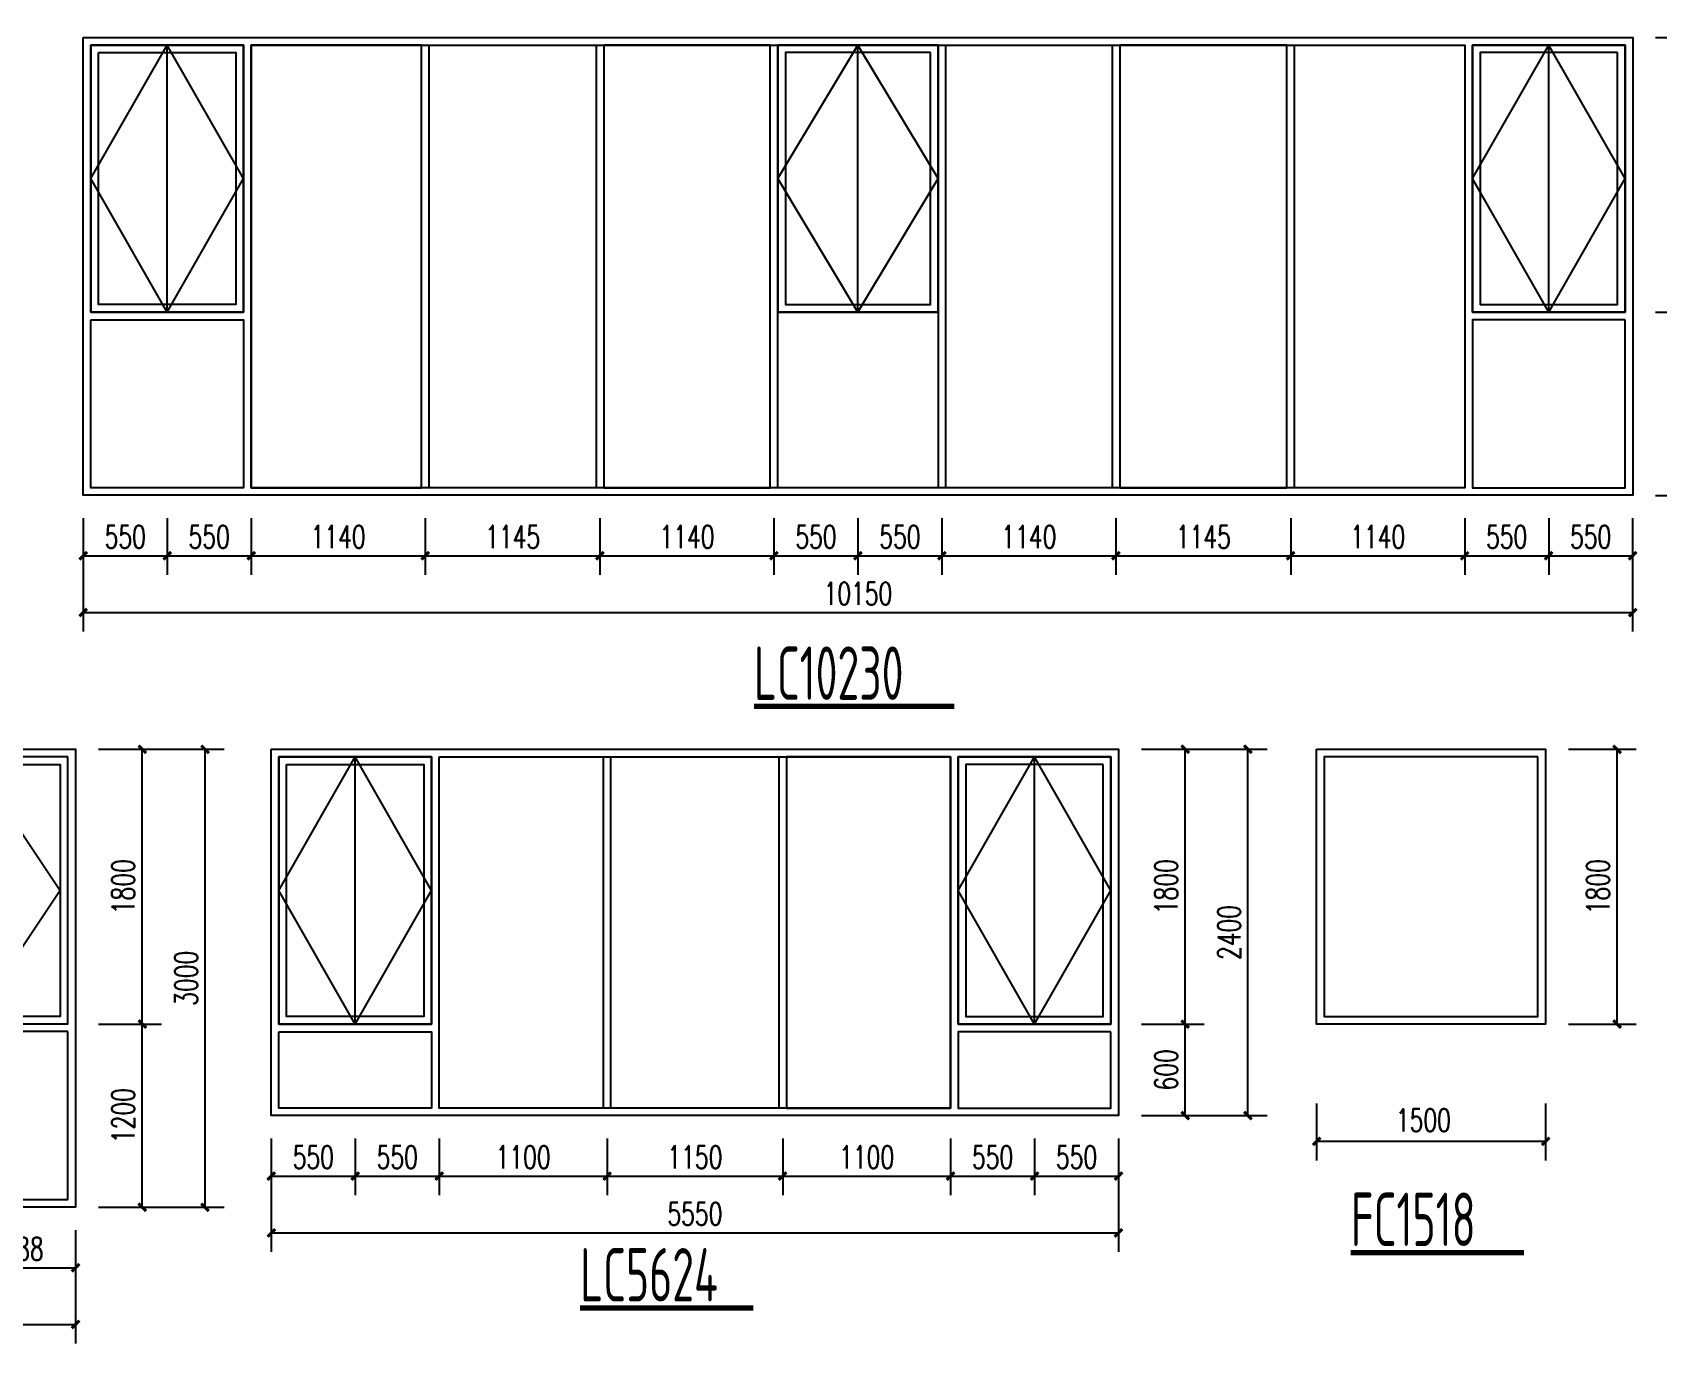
# Model space of a CAD drawing. Header units: millimetres. Extents: x -1048436 to -185795, y -983427 to 400387.
# Drawn here: x -619277 to -608632, y 353274 to 361863 of the extents above; entities that cross this region are included whole.
import ezdxf

# ---------------------------------------------------------------- set-up
doc = ezdxf.new("R2010")
doc.units = ezdxf.units.MM
doc.header["$LTSCALE"] = 500
doc.linetypes.add('DASH', pattern=[0.35, 0.25, -0.1])
for name, color, linetype in [('DIM_SYMB', 3, 'Continuous'), ('PUB_DIM', 3, 'Continuous'), ('PUB_TEXT', 7, 'Continuous'), ('建-窗', 135, 'Continuous')]:
    doc.layers.add(name, color=color, linetype=linetype)
doc.styles.add('_TCH_DIM_T3', font='SIMPLEX', dxfattribs={"width": 0.705882, "bigfont": 'GBCBIG'})
doc.styles.add('XD2008', font='xd-hzs.shx', dxfattribs={"width": 0.7, "bigfont": 'xd-hztxt.shx'})
doc.dimstyles.new('_TCH_ARCH&&50', dxfattribs={"dimtxt": 148.75, "dimasz": 50, "dimexe": 125, "dimexo": 150, "dimgap": 50, "dimtad": 1, "dimdec": 0, "dimzin": 0, "dimdsep": 46, "dimtxsty": '_TCH_DIM_T3', "dimblk": 'ARCHTICK', "dimcen": 0.09, "dimclrt": 7, "dimazin": 2, "dimtfac": 1, "dimtdec": 0, "dimtix": 1, "dimtmove": 2, "dimatfit": 3, "dimldrblk": 'ARCHTICK', "dimfxl": 1, "dimtolj": 1, "dimtzin": 0, "dimarcsym": 0})

# ---------------------------------------------------------------- blocks, each defined once
blk = doc.blocks.new('fdhgfhgf')
at = {"layer": '建-窗', "linetype": 'DASH'}
for p, q in [((-745588, -569327), (-745588, -566427)), ((-744388, -566427), (-744388, -569327)), ((-744338, -566427), (-744338, -569327)), ((-743138, -569327), (-743138, -566427))]:
    blk.add_line(p, q, dxfattribs=at)
at = {"layer": '建-窗', "linetype": 'Continuous'}
for points in [[(-746963, -566377), (-741763, -566377), (-741763, -569377), (-746963, -569377)], [(-746913, -566427), (-746275, -566427), (-746275, -568177), (-746913, -568177)], [(-746913, -566427), (-745638, -566427), (-745638, -568177), (-746913, -568177)], [(-746275, -566427), (-745638, -566427), (-745638, -568177), (-746275, -568177)], [(-744388, -566427), (-745588, -566427), (-745588, -569327), (-744388, -569327)], [(-744338, -566427), (-743138, -566427), (-743138, -569327), (-744338, -569327)], [(-742450, -566427), (-743088, -566427), (-743088, -568177), (-742450, -568177)], [(-741813, -566427), (-743088, -566427), (-743088, -568177), (-741813, -568177)], [(-741813, -566427), (-742450, -566427), (-742450, -568177), (-741813, -568177)], [(-746325, -566477), (-746863, -566477), (-746863, -568127), (-746325, -568127)], [(-746225, -566477), (-745688, -566477), (-745688, -568127), (-746225, -568127)], [(-742500, -566477), (-743038, -566477), (-743038, -568127), (-742500, -568127)], [(-742400, -566477), (-741863, -566477), (-741863, -568127), (-742400, -568127)], [(-746913, -568227), (-745638, -568227), (-745638, -569327), (-746913, -569327)], [(-741813, -568227), (-743088, -568227), (-743088, -569327), (-741813, -569327)]]:
    blk.add_lwpolyline(points, close=True, dxfattribs=at)
for points in [[(-746275, -566427), (-746863, -567302), (-746275, -568177), (-745688, -567302), (-746275, -566427)], [(-742450, -566427), (-741863, -567302), (-742450, -568177), (-743038, -567302), (-742450, -566427)]]:
    blk.add_lwpolyline(points, dxfattribs=at)
blk = doc.blocks.new('hfggjg')
at = {"layer": '建-窗', "linetype": 'Continuous'}
for p, q in [((-617163, 355367), (-617163, 357117)), ((-612713, 355367), (-612713, 357117)), ((-617663, 355367), (-616663, 355367)), ((-612213, 355367), (-613213, 355367))]:
    blk.add_line(p, q, dxfattribs=at)
for points in [[(-617713, 357167), (-612163, 357167), (-612163, 354767), (-617713, 354767)], [(-617663, 357117), (-616663, 357117), (-616663, 355367), (-617663, 355367)], [(-617663, 355367), (-616663, 355367), (-616663, 357117), (-617663, 357117)], [(-617613, 357067), (-616713, 357067), (-616713, 355417), (-617613, 355417)], [(-616613, 357117), (-613263, 357117), (-613263, 354817), (-616613, 354817)], [(-616613, 357117), (-615538, 357117), (-615538, 354817), (-616613, 354817)], [(-615488, 357117), (-614388, 357117), (-614388, 354817), (-615488, 354817)], [(-614338, 354817), (-613263, 354817), (-613263, 357117), (-614338, 357117)], [(-612213, 357117), (-613213, 357117), (-613213, 355367), (-612213, 355367)], [(-612213, 355367), (-613213, 355367), (-613213, 357117), (-612213, 357117)], [(-612263, 357067), (-613163, 357067), (-613163, 355417), (-612263, 355417)], [(-617663, 355317), (-616663, 355317), (-616663, 354817), (-617663, 354817)], [(-612213, 355317), (-613213, 355317), (-613213, 354817), (-612213, 354817)]]:
    blk.add_lwpolyline(points, close=True, dxfattribs=at)
for points in [[(-617163, 355367), (-617663, 356242), (-617163, 357117)], [(-617163, 355367), (-616663, 356242), (-617163, 357117)], [(-612713, 355367), (-613213, 356242), (-612713, 357117)], [(-612713, 355367), (-612213, 356242), (-612713, 357117)]]:
    blk.add_lwpolyline(points, dxfattribs=at)
blk = doc.blocks.new('_ArchTick')
at = {"color": 0, "linetype": 'ByBlock', "const_width": 0.4}
blk.add_lwpolyline([(-0.5, -0.5), (0.5, 0.5)], dxfattribs=at)
blk = doc.blocks.new('*D395')
at = {"layer": 'Defpoints', "color": 0, "transparency": 16777216}
for p in [(-609365, 357167), (-608897, 357167), (-609365, 355367)]:
    blk.add_point(p, dxfattribs=at)
at = {"layer": 'PUB_DIM', "color": 0, "lineweight": -2, "transparency": 16777216}
for p, q in [((-609215, 357167), (-608772, 357167)), ((-608897, 355367), (-608897, 357167)), ((-609215, 355367), (-608772, 355367))]:
    blk.add_line(p, q, dxfattribs=at)
at = {"layer": 'PUB_DIM', "color": 0, "lineweight": -2, "transparency": 16777216, "xscale": 50, "yscale": 50, "zscale": 50}
for p, rotation in [((-608897, 357167), 90), ((-608897, 355367), 270)]:
    blk.add_blockref('_ArchTick', p, dxfattribs=dict(at, rotation=rotation))
at = {"layer": 'PUB_DIM', "color": 7, "transparency": 16777216, "insert": (-609022, 356267), "char_height": 148.8, "attachment_point": 5, "rotation": 90, "style": '_TCH_DIM_T3'}
blk.add_mtext('\\A1;1800', dxfattribs=at)
blk = doc.blocks.new('*D396')
at = {"layer": 'Defpoints', "color": 0, "transparency": 16777216}
for p in [(-610865, 354996), (-609365, 354996), (-609365, 354599)]:
    blk.add_point(p, dxfattribs=at)
at = {"layer": 'PUB_DIM', "color": 0, "lineweight": -2, "transparency": 16777216}
for p, q in [((-610865, 354846), (-610865, 354474)), ((-609365, 354846), (-609365, 354474)), ((-610865, 354599), (-609365, 354599))]:
    blk.add_line(p, q, dxfattribs=at)
at = {"layer": 'PUB_DIM', "color": 0, "lineweight": -2, "transparency": 16777216, "xscale": 50, "yscale": 50, "zscale": 50, "rotation": 180}
blk.add_blockref('_ArchTick', (-610865, 354599), dxfattribs=at)
at = {"layer": 'PUB_DIM', "color": 0, "lineweight": -2, "transparency": 16777216, "xscale": 50, "yscale": 50, "zscale": 50}
blk.add_blockref('_ArchTick', (-609365, 354599), dxfattribs=at)
at = {"layer": 'PUB_DIM', "color": 7, "transparency": 16777216, "insert": (-610166, 354737), "char_height": 148.8, "attachment_point": 5, "style": '_TCH_DIM_T3'}
blk.add_mtext('\\A1;1500', dxfattribs=at)
blk = doc.blocks.new('*D399')
at = {"layer": 'Defpoints', "color": 0, "transparency": 16777216}
for p in [(-611751, 357167), (-611315, 357167), (-611751, 354767)]:
    blk.add_point(p, dxfattribs=at)
at = {"layer": 'PUB_DIM', "color": 0, "lineweight": -2, "transparency": 16777216}
for p, q in [((-611601, 357167), (-611190, 357167)), ((-611315, 354767), (-611315, 357167)), ((-611601, 354767), (-611190, 354767))]:
    blk.add_line(p, q, dxfattribs=at)
at = {"layer": 'PUB_DIM', "color": 0, "lineweight": -2, "transparency": 16777216, "xscale": 50, "yscale": 50, "zscale": 50}
for p, rotation in [((-611315, 357167), 90), ((-611315, 354767), 270)]:
    blk.add_blockref('_ArchTick', p, dxfattribs=dict(at, rotation=rotation))
at = {"layer": 'PUB_DIM', "color": 7, "transparency": 16777216, "insert": (-611439, 355967), "char_height": 148.8, "attachment_point": 5, "rotation": 90, "style": '_TCH_DIM_T3'}
blk.add_mtext('\\A1;2400', dxfattribs=at)
blk = doc.blocks.new('*D400')
at = {"layer": 'Defpoints', "color": 0, "transparency": 16777216}
for p in [(-612163, 355367), (-611726, 355367), (-612163, 354767)]:
    blk.add_point(p, dxfattribs=at)
at = {"layer": 'PUB_DIM', "color": 0, "lineweight": -2, "transparency": 16777216}
for p, q in [((-612013, 355367), (-611601, 355367)), ((-611726, 354767), (-611726, 355367)), ((-612013, 354767), (-611601, 354767))]:
    blk.add_line(p, q, dxfattribs=at)
at = {"layer": 'PUB_DIM', "color": 0, "lineweight": -2, "transparency": 16777216, "xscale": 50, "yscale": 50, "zscale": 50}
for p, rotation in [((-611726, 355367), 90), ((-611726, 354767), 270)]:
    blk.add_blockref('_ArchTick', p, dxfattribs=dict(at, rotation=rotation))
at = {"layer": 'PUB_DIM', "color": 7, "transparency": 16777216, "insert": (-611851, 355067), "char_height": 148.8, "attachment_point": 5, "rotation": 90, "style": '_TCH_DIM_T3'}
blk.add_mtext('\\A1;600', dxfattribs=at)
blk = doc.blocks.new('*D401')
at = {"layer": 'Defpoints', "color": 0, "transparency": 16777216}
for p in [(-612163, 357167), (-611726, 357167), (-612163, 355367)]:
    blk.add_point(p, dxfattribs=at)
at = {"layer": 'PUB_DIM', "color": 0, "lineweight": -2, "transparency": 16777216}
for p, q in [((-612013, 357167), (-611601, 357167)), ((-611726, 355367), (-611726, 357167)), ((-612013, 355367), (-611601, 355367))]:
    blk.add_line(p, q, dxfattribs=at)
at = {"layer": 'PUB_DIM', "color": 0, "lineweight": -2, "transparency": 16777216, "xscale": 50, "yscale": 50, "zscale": 50}
for p, rotation in [((-611726, 357167), 90), ((-611726, 355367), 270)]:
    blk.add_blockref('_ArchTick', p, dxfattribs=dict(at, rotation=rotation))
at = {"layer": 'PUB_DIM', "color": 7, "transparency": 16777216, "insert": (-611851, 356267), "char_height": 148.8, "attachment_point": 5, "rotation": 90, "style": '_TCH_DIM_T3'}
blk.add_mtext('\\A1;1800', dxfattribs=at)
blk = doc.blocks.new('*D402')
at = {"layer": 'Defpoints', "color": 0, "transparency": 16777216}
for p in [(-617713, 354396), (-612163, 354396), (-612163, 353999)]:
    blk.add_point(p, dxfattribs=at)
at = {"layer": 'PUB_DIM', "color": 0, "lineweight": -2, "transparency": 16777216}
for p, q in [((-617713, 354246), (-617713, 353874)), ((-612163, 354246), (-612163, 353874)), ((-617713, 353999), (-612163, 353999))]:
    blk.add_line(p, q, dxfattribs=at)
at = {"layer": 'PUB_DIM', "color": 0, "lineweight": -2, "transparency": 16777216, "xscale": 50, "yscale": 50, "zscale": 50, "rotation": 180}
blk.add_blockref('_ArchTick', (-617713, 353999), dxfattribs=at)
at = {"layer": 'PUB_DIM', "color": 0, "lineweight": -2, "transparency": 16777216, "xscale": 50, "yscale": 50, "zscale": 50}
blk.add_blockref('_ArchTick', (-612163, 353999), dxfattribs=at)
at = {"layer": 'PUB_DIM', "color": 7, "transparency": 16777216, "insert": (-614938, 354124), "char_height": 148.8, "attachment_point": 5, "style": '_TCH_DIM_T3'}
blk.add_mtext('\\A1;5550', dxfattribs=at)
blk = doc.blocks.new('*D403')
at = {"layer": 'Defpoints', "color": 0, "transparency": 16777216}
for p in [(-617713, 354767), (-617163, 354767), (-617163, 354371)]:
    blk.add_point(p, dxfattribs=at)
at = {"layer": 'PUB_DIM', "color": 0, "lineweight": -2, "transparency": 16777216}
for p, q in [((-617713, 354617), (-617713, 354246)), ((-617163, 354617), (-617163, 354246)), ((-617713, 354371), (-617163, 354371))]:
    blk.add_line(p, q, dxfattribs=at)
at = {"layer": 'PUB_DIM', "color": 0, "lineweight": -2, "transparency": 16777216, "xscale": 50, "yscale": 50, "zscale": 50, "rotation": 180}
blk.add_blockref('_ArchTick', (-617713, 354371), dxfattribs=at)
at = {"layer": 'PUB_DIM', "color": 0, "lineweight": -2, "transparency": 16777216, "xscale": 50, "yscale": 50, "zscale": 50}
blk.add_blockref('_ArchTick', (-617163, 354371), dxfattribs=at)
at = {"layer": 'PUB_DIM', "color": 7, "transparency": 16777216, "insert": (-617438, 354495), "char_height": 148.8, "attachment_point": 5, "style": '_TCH_DIM_T3'}
blk.add_mtext('\\A1;550', dxfattribs=at)
blk = doc.blocks.new('*D404')
at = {"layer": 'Defpoints', "color": 0, "transparency": 16777216}
for p in [(-617163, 354767), (-616613, 354767), (-616613, 354371)]:
    blk.add_point(p, dxfattribs=at)
at = {"layer": 'PUB_DIM', "color": 0, "lineweight": -2, "transparency": 16777216}
for p, q in [((-617163, 354617), (-617163, 354246)), ((-616613, 354617), (-616613, 354246)), ((-617163, 354371), (-616613, 354371))]:
    blk.add_line(p, q, dxfattribs=at)
at = {"layer": 'PUB_DIM', "color": 0, "lineweight": -2, "transparency": 16777216, "xscale": 50, "yscale": 50, "zscale": 50, "rotation": 180}
blk.add_blockref('_ArchTick', (-617163, 354371), dxfattribs=at)
at = {"layer": 'PUB_DIM', "color": 0, "lineweight": -2, "transparency": 16777216, "xscale": 50, "yscale": 50, "zscale": 50}
blk.add_blockref('_ArchTick', (-616613, 354371), dxfattribs=at)
at = {"layer": 'PUB_DIM', "color": 7, "transparency": 16777216, "insert": (-616888, 354495), "char_height": 148.8, "attachment_point": 5, "style": '_TCH_DIM_T3'}
blk.add_mtext('\\A1;550', dxfattribs=at)
blk = doc.blocks.new('*D405')
at = {"layer": 'Defpoints', "color": 0, "transparency": 16777216}
for p in [(-616613, 354767), (-615513, 354767), (-615513, 354371)]:
    blk.add_point(p, dxfattribs=at)
at = {"layer": 'PUB_DIM', "color": 0, "lineweight": -2, "transparency": 16777216}
for p, q in [((-616613, 354617), (-616613, 354246)), ((-615513, 354617), (-615513, 354246)), ((-616613, 354371), (-615513, 354371))]:
    blk.add_line(p, q, dxfattribs=at)
at = {"layer": 'PUB_DIM', "color": 0, "lineweight": -2, "transparency": 16777216, "xscale": 50, "yscale": 50, "zscale": 50, "rotation": 180}
blk.add_blockref('_ArchTick', (-616613, 354371), dxfattribs=at)
at = {"layer": 'PUB_DIM', "color": 0, "lineweight": -2, "transparency": 16777216, "xscale": 50, "yscale": 50, "zscale": 50}
blk.add_blockref('_ArchTick', (-615513, 354371), dxfattribs=at)
at = {"layer": 'PUB_DIM', "color": 7, "transparency": 16777216, "insert": (-616063, 354495), "char_height": 148.8, "attachment_point": 5, "style": '_TCH_DIM_T3'}
blk.add_mtext('\\A1;1100', dxfattribs=at)
blk = doc.blocks.new('*D406')
at = {"layer": 'Defpoints', "color": 0, "transparency": 16777216}
for p in [(-615513, 354767), (-614363, 354767), (-614363, 354371)]:
    blk.add_point(p, dxfattribs=at)
at = {"layer": 'PUB_DIM', "color": 0, "lineweight": -2, "transparency": 16777216}
for p, q in [((-615513, 354617), (-615513, 354246)), ((-614363, 354617), (-614363, 354246)), ((-615513, 354371), (-614363, 354371))]:
    blk.add_line(p, q, dxfattribs=at)
at = {"layer": 'PUB_DIM', "color": 0, "lineweight": -2, "transparency": 16777216, "xscale": 50, "yscale": 50, "zscale": 50, "rotation": 180}
blk.add_blockref('_ArchTick', (-615513, 354371), dxfattribs=at)
at = {"layer": 'PUB_DIM', "color": 0, "lineweight": -2, "transparency": 16777216, "xscale": 50, "yscale": 50, "zscale": 50}
blk.add_blockref('_ArchTick', (-614363, 354371), dxfattribs=at)
at = {"layer": 'PUB_DIM', "color": 7, "transparency": 16777216, "insert": (-614938, 354495), "char_height": 148.8, "attachment_point": 5, "style": '_TCH_DIM_T3'}
blk.add_mtext('\\A1;1150', dxfattribs=at)
blk = doc.blocks.new('*D407')
at = {"layer": 'Defpoints', "color": 0, "transparency": 16777216}
for p in [(-614363, 354767), (-613263, 354767), (-613263, 354371)]:
    blk.add_point(p, dxfattribs=at)
at = {"layer": 'PUB_DIM', "color": 0, "lineweight": -2, "transparency": 16777216}
for p, q in [((-614363, 354617), (-614363, 354246)), ((-613263, 354617), (-613263, 354246)), ((-614363, 354371), (-613263, 354371))]:
    blk.add_line(p, q, dxfattribs=at)
at = {"layer": 'PUB_DIM', "color": 0, "lineweight": -2, "transparency": 16777216, "xscale": 50, "yscale": 50, "zscale": 50, "rotation": 180}
blk.add_blockref('_ArchTick', (-614363, 354371), dxfattribs=at)
at = {"layer": 'PUB_DIM', "color": 0, "lineweight": -2, "transparency": 16777216, "xscale": 50, "yscale": 50, "zscale": 50}
blk.add_blockref('_ArchTick', (-613263, 354371), dxfattribs=at)
at = {"layer": 'PUB_DIM', "color": 7, "transparency": 16777216, "insert": (-613813, 354495), "char_height": 148.8, "attachment_point": 5, "style": '_TCH_DIM_T3'}
blk.add_mtext('\\A1;1100', dxfattribs=at)
blk = doc.blocks.new('*D408')
at = {"layer": 'Defpoints', "color": 0, "transparency": 16777216}
for p in [(-613263, 354767), (-612713, 354767), (-612713, 354371)]:
    blk.add_point(p, dxfattribs=at)
at = {"layer": 'PUB_DIM', "color": 0, "lineweight": -2, "transparency": 16777216}
for p, q in [((-613263, 354617), (-613263, 354246)), ((-612713, 354617), (-612713, 354246)), ((-613263, 354371), (-612713, 354371))]:
    blk.add_line(p, q, dxfattribs=at)
at = {"layer": 'PUB_DIM', "color": 0, "lineweight": -2, "transparency": 16777216, "xscale": 50, "yscale": 50, "zscale": 50, "rotation": 180}
blk.add_blockref('_ArchTick', (-613263, 354371), dxfattribs=at)
at = {"layer": 'PUB_DIM', "color": 0, "lineweight": -2, "transparency": 16777216, "xscale": 50, "yscale": 50, "zscale": 50}
blk.add_blockref('_ArchTick', (-612713, 354371), dxfattribs=at)
at = {"layer": 'PUB_DIM', "color": 7, "transparency": 16777216, "insert": (-612988, 354495), "char_height": 148.8, "attachment_point": 5, "style": '_TCH_DIM_T3'}
blk.add_mtext('\\A1;550', dxfattribs=at)
blk = doc.blocks.new('*D409')
at = {"layer": 'Defpoints', "color": 0, "transparency": 16777216}
for p in [(-612713, 354767), (-612163, 354767), (-612163, 354371)]:
    blk.add_point(p, dxfattribs=at)
at = {"layer": 'PUB_DIM', "color": 0, "lineweight": -2, "transparency": 16777216}
for p, q in [((-612713, 354617), (-612713, 354246)), ((-612163, 354617), (-612163, 354246)), ((-612713, 354371), (-612163, 354371))]:
    blk.add_line(p, q, dxfattribs=at)
at = {"layer": 'PUB_DIM', "color": 0, "lineweight": -2, "transparency": 16777216, "xscale": 50, "yscale": 50, "zscale": 50, "rotation": 180}
blk.add_blockref('_ArchTick', (-612713, 354371), dxfattribs=at)
at = {"layer": 'PUB_DIM', "color": 0, "lineweight": -2, "transparency": 16777216, "xscale": 50, "yscale": 50, "zscale": 50}
blk.add_blockref('_ArchTick', (-612163, 354371), dxfattribs=at)
at = {"layer": 'PUB_DIM', "color": 7, "transparency": 16777216, "insert": (-612438, 354495), "char_height": 148.8, "attachment_point": 5, "style": '_TCH_DIM_T3'}
blk.add_mtext('\\A1;550', dxfattribs=at)
blk = doc.blocks.new('*D451')
at = {"layer": 'Defpoints', "color": 0, "transparency": 16777216}
for p in [(-618583, 357167), (-618147, 357167), (-618583, 354167)]:
    blk.add_point(p, dxfattribs=at)
at = {"layer": 'PUB_DIM', "color": 0, "lineweight": -2, "transparency": 16777216}
for p, q in [((-618433, 357167), (-618022, 357167)), ((-618147, 354167), (-618147, 357167)), ((-618433, 354167), (-618022, 354167))]:
    blk.add_line(p, q, dxfattribs=at)
at = {"layer": 'PUB_DIM', "color": 0, "lineweight": -2, "transparency": 16777216, "xscale": 50, "yscale": 50, "zscale": 50}
for p, rotation in [((-618147, 357167), 90), ((-618147, 354167), 270)]:
    blk.add_blockref('_ArchTick', p, dxfattribs=dict(at, rotation=rotation))
at = {"layer": 'PUB_DIM', "color": 7, "transparency": 16777216, "insert": (-618271, 355667), "char_height": 148.8, "attachment_point": 5, "rotation": 90, "style": '_TCH_DIM_T3'}
blk.add_mtext('\\A1;3000', dxfattribs=at)
blk = doc.blocks.new('*D452')
at = {"layer": 'Defpoints', "color": 0, "transparency": 16777216}
for p in [(-618995, 355367), (-618558, 355367), (-618995, 354167)]:
    blk.add_point(p, dxfattribs=at)
at = {"layer": 'PUB_DIM', "color": 0, "lineweight": -2, "transparency": 16777216}
for p, q in [((-618845, 355367), (-618433, 355367)), ((-618558, 354167), (-618558, 355367)), ((-618845, 354167), (-618433, 354167))]:
    blk.add_line(p, q, dxfattribs=at)
at = {"layer": 'PUB_DIM', "color": 0, "lineweight": -2, "transparency": 16777216, "xscale": 50, "yscale": 50, "zscale": 50}
for p, rotation in [((-618558, 355367), 90), ((-618558, 354167), 270)]:
    blk.add_blockref('_ArchTick', p, dxfattribs=dict(at, rotation=rotation))
at = {"layer": 'PUB_DIM', "color": 7, "transparency": 16777216, "insert": (-618683, 354767), "char_height": 148.8, "attachment_point": 5, "rotation": 90, "style": '_TCH_DIM_T3'}
blk.add_mtext('\\A1;1200', dxfattribs=at)
blk = doc.blocks.new('*D453')
at = {"layer": 'Defpoints', "color": 0, "transparency": 16777216}
for p in [(-618995, 357167), (-618558, 357167), (-618995, 355367)]:
    blk.add_point(p, dxfattribs=at)
at = {"layer": 'PUB_DIM', "color": 0, "lineweight": -2, "transparency": 16777216}
for p, q in [((-618845, 357167), (-618433, 357167)), ((-618558, 355367), (-618558, 357167)), ((-618845, 355367), (-618433, 355367))]:
    blk.add_line(p, q, dxfattribs=at)
at = {"layer": 'PUB_DIM', "color": 0, "lineweight": -2, "transparency": 16777216, "xscale": 50, "yscale": 50, "zscale": 50}
for p, rotation in [((-618558, 357167), 90), ((-618558, 355367), 270)]:
    blk.add_blockref('_ArchTick', p, dxfattribs=dict(at, rotation=rotation))
at = {"layer": 'PUB_DIM', "color": 7, "transparency": 16777216, "insert": (-618683, 356267), "char_height": 148.8, "attachment_point": 5, "rotation": 90, "style": '_TCH_DIM_T3'}
blk.add_mtext('\\A1;1800', dxfattribs=at)
blk = doc.blocks.new('*D454')
at = {"layer": 'Defpoints', "color": 0, "transparency": 16777216}
for p in [(-624195, 353796), (-618995, 353796), (-618995, 353399)]:
    blk.add_point(p, dxfattribs=at)
at = {"layer": 'PUB_DIM', "color": 0, "lineweight": -2, "transparency": 16777216}
for p, q in [((-624195, 353646), (-624195, 353274)), ((-618995, 353646), (-618995, 353274)), ((-624195, 353399), (-618995, 353399))]:
    blk.add_line(p, q, dxfattribs=at)
at = {"layer": 'PUB_DIM', "color": 0, "lineweight": -2, "transparency": 16777216, "xscale": 50, "yscale": 50, "zscale": 50, "rotation": 180}
blk.add_blockref('_ArchTick', (-624195, 353399), dxfattribs=at)
at = {"layer": 'PUB_DIM', "color": 0, "lineweight": -2, "transparency": 16777216, "xscale": 50, "yscale": 50, "zscale": 50}
blk.add_blockref('_ArchTick', (-618995, 353399), dxfattribs=at)
at = {"layer": 'PUB_DIM', "color": 7, "transparency": 16777216, "insert": (-621595, 353524), "char_height": 148.8, "attachment_point": 5, "style": '_TCH_DIM_T3'}
blk.add_mtext('\\A1;5200', dxfattribs=at)
blk = doc.blocks.new('*D460')
at = {"layer": 'Defpoints', "color": 0, "transparency": 16777216}
for p in [(-619682, 354167), (-618995, 354167), (-618995, 353771)]:
    blk.add_point(p, dxfattribs=at)
at = {"layer": 'PUB_DIM', "color": 0, "lineweight": -2, "transparency": 16777216}
for p, q in [((-619682, 354017), (-619682, 353646)), ((-618995, 354017), (-618995, 353646)), ((-619682, 353771), (-618995, 353771))]:
    blk.add_line(p, q, dxfattribs=at)
at = {"layer": 'PUB_DIM', "color": 0, "lineweight": -2, "transparency": 16777216, "xscale": 50, "yscale": 50, "zscale": 50, "rotation": 180}
blk.add_blockref('_ArchTick', (-619682, 353771), dxfattribs=at)
at = {"layer": 'PUB_DIM', "color": 0, "lineweight": -2, "transparency": 16777216, "xscale": 50, "yscale": 50, "zscale": 50}
blk.add_blockref('_ArchTick', (-618995, 353771), dxfattribs=at)
at = {"layer": 'PUB_DIM', "color": 7, "transparency": 16777216, "insert": (-619339, 353895), "char_height": 148.8, "attachment_point": 5, "style": '_TCH_DIM_T3'}
blk.add_mtext('\\A1;688', dxfattribs=at)
blk = doc.blocks.new('*D468')
at = {"layer": 'Defpoints', "color": 0, "transparency": 16777216}
for p in [(-608795, 360031), (-608358, 360031), (-608795, 358831)]:
    blk.add_point(p, dxfattribs=at)
at = {"layer": 'PUB_DIM', "color": 0, "lineweight": -2, "transparency": 16777216}
for p, q in [((-608645, 360031), (-608233, 360031)), ((-608358, 358831), (-608358, 360031)), ((-608645, 358831), (-608233, 358831))]:
    blk.add_line(p, q, dxfattribs=at)
at = {"layer": 'PUB_DIM', "color": 0, "lineweight": -2, "transparency": 16777216, "xscale": 50, "yscale": 50, "zscale": 50}
for p, rotation in [((-608358, 360031), 90), ((-608358, 358831), 270)]:
    blk.add_blockref('_ArchTick', p, dxfattribs=dict(at, rotation=rotation))
at = {"layer": 'PUB_DIM', "color": 7, "transparency": 16777216, "insert": (-608483, 359431), "char_height": 148.8, "attachment_point": 5, "rotation": 90, "style": '_TCH_DIM_T3'}
blk.add_mtext('\\A1;1200', dxfattribs=at)
blk = doc.blocks.new('*D469')
at = {"layer": 'Defpoints', "color": 0, "transparency": 16777216}
for p in [(-608795, 361831), (-608358, 361831), (-608795, 360031)]:
    blk.add_point(p, dxfattribs=at)
at = {"layer": 'PUB_DIM', "color": 0, "lineweight": -2, "transparency": 16777216}
for p, q in [((-608645, 361831), (-608233, 361831)), ((-608358, 360031), (-608358, 361831)), ((-608645, 360031), (-608233, 360031))]:
    blk.add_line(p, q, dxfattribs=at)
at = {"layer": 'PUB_DIM', "color": 0, "lineweight": -2, "transparency": 16777216, "xscale": 50, "yscale": 50, "zscale": 50}
for p, rotation in [((-608358, 361831), 90), ((-608358, 360031), 270)]:
    blk.add_blockref('_ArchTick', p, dxfattribs=dict(at, rotation=rotation))
at = {"layer": 'PUB_DIM', "color": 7, "transparency": 16777216, "insert": (-608483, 360931), "char_height": 148.8, "attachment_point": 5, "rotation": 90, "style": '_TCH_DIM_T3'}
blk.add_mtext('\\A1;1800', dxfattribs=at)
blk = doc.blocks.new('*D470')
at = {"layer": 'Defpoints', "color": 0, "transparency": 16777216}
for p in [(-618945, 358460), (-608795, 358460), (-608795, 358063)]:
    blk.add_point(p, dxfattribs=at)
at = {"layer": 'PUB_DIM', "color": 0, "lineweight": -2, "transparency": 16777216}
for p, q in [((-618945, 358310), (-618945, 357938)), ((-608795, 358310), (-608795, 357938)), ((-618945, 358063), (-608795, 358063))]:
    blk.add_line(p, q, dxfattribs=at)
at = {"layer": 'PUB_DIM', "color": 0, "lineweight": -2, "transparency": 16777216, "xscale": 50, "yscale": 50, "zscale": 50, "rotation": 180}
blk.add_blockref('_ArchTick', (-618945, 358063), dxfattribs=at)
at = {"layer": 'PUB_DIM', "color": 0, "lineweight": -2, "transparency": 16777216, "xscale": 50, "yscale": 50, "zscale": 50}
blk.add_blockref('_ArchTick', (-608795, 358063), dxfattribs=at)
at = {"layer": 'PUB_DIM', "color": 7, "transparency": 16777216, "insert": (-613870, 358187), "char_height": 148.8, "attachment_point": 5, "style": '_TCH_DIM_T3'}
blk.add_mtext('\\A1;10150', dxfattribs=at)
blk = doc.blocks.new('*D471')
at = {"layer": 'Defpoints', "color": 0, "transparency": 16777216}
for p in [(-618945, 358831), (-618395, 358831), (-618395, 358435)]:
    blk.add_point(p, dxfattribs=at)
at = {"layer": 'PUB_DIM', "color": 0, "lineweight": -2, "transparency": 16777216}
for p, q in [((-618945, 358681), (-618945, 358310)), ((-618395, 358681), (-618395, 358310)), ((-618945, 358435), (-618395, 358435))]:
    blk.add_line(p, q, dxfattribs=at)
at = {"layer": 'PUB_DIM', "color": 0, "lineweight": -2, "transparency": 16777216, "xscale": 50, "yscale": 50, "zscale": 50, "rotation": 180}
blk.add_blockref('_ArchTick', (-618945, 358435), dxfattribs=at)
at = {"layer": 'PUB_DIM', "color": 0, "lineweight": -2, "transparency": 16777216, "xscale": 50, "yscale": 50, "zscale": 50}
blk.add_blockref('_ArchTick', (-618395, 358435), dxfattribs=at)
at = {"layer": 'PUB_DIM', "color": 7, "transparency": 16777216, "insert": (-618670, 358559), "char_height": 148.8, "attachment_point": 5, "style": '_TCH_DIM_T3'}
blk.add_mtext('\\A1;550', dxfattribs=at)
blk = doc.blocks.new('*D472')
at = {"layer": 'Defpoints', "color": 0, "transparency": 16777216}
for p in [(-618395, 358831), (-617845, 358831), (-617845, 358435)]:
    blk.add_point(p, dxfattribs=at)
at = {"layer": 'PUB_DIM', "color": 0, "lineweight": -2, "transparency": 16777216}
for p, q in [((-618395, 358681), (-618395, 358310)), ((-617845, 358681), (-617845, 358310)), ((-618395, 358435), (-617845, 358435))]:
    blk.add_line(p, q, dxfattribs=at)
at = {"layer": 'PUB_DIM', "color": 0, "lineweight": -2, "transparency": 16777216, "xscale": 50, "yscale": 50, "zscale": 50, "rotation": 180}
blk.add_blockref('_ArchTick', (-618395, 358435), dxfattribs=at)
at = {"layer": 'PUB_DIM', "color": 0, "lineweight": -2, "transparency": 16777216, "xscale": 50, "yscale": 50, "zscale": 50}
blk.add_blockref('_ArchTick', (-617845, 358435), dxfattribs=at)
at = {"layer": 'PUB_DIM', "color": 7, "transparency": 16777216, "insert": (-618120, 358559), "char_height": 148.8, "attachment_point": 5, "style": '_TCH_DIM_T3'}
blk.add_mtext('\\A1;550', dxfattribs=at)
blk = doc.blocks.new('*D473')
at = {"layer": 'Defpoints', "color": 0, "transparency": 16777216}
for p in [(-617845, 358831), (-616705, 358831), (-616705, 358435)]:
    blk.add_point(p, dxfattribs=at)
at = {"layer": 'PUB_DIM', "color": 0, "lineweight": -2, "transparency": 16777216}
for p, q in [((-617845, 358681), (-617845, 358310)), ((-616705, 358681), (-616705, 358310)), ((-617845, 358435), (-616705, 358435))]:
    blk.add_line(p, q, dxfattribs=at)
at = {"layer": 'PUB_DIM', "color": 0, "lineweight": -2, "transparency": 16777216, "xscale": 50, "yscale": 50, "zscale": 50, "rotation": 180}
blk.add_blockref('_ArchTick', (-617845, 358435), dxfattribs=at)
at = {"layer": 'PUB_DIM', "color": 0, "lineweight": -2, "transparency": 16777216, "xscale": 50, "yscale": 50, "zscale": 50}
blk.add_blockref('_ArchTick', (-616705, 358435), dxfattribs=at)
at = {"layer": 'PUB_DIM', "color": 7, "transparency": 16777216, "insert": (-617275, 358559), "char_height": 148.8, "attachment_point": 5, "style": '_TCH_DIM_T3'}
blk.add_mtext('\\A1;1140', dxfattribs=at)
blk = doc.blocks.new('*D474')
at = {"layer": 'Defpoints', "color": 0, "transparency": 16777216}
for p in [(-616705, 358831), (-615560, 358831), (-615560, 358435)]:
    blk.add_point(p, dxfattribs=at)
at = {"layer": 'PUB_DIM', "color": 0, "lineweight": -2, "transparency": 16777216}
for p, q in [((-616705, 358681), (-616705, 358310)), ((-615560, 358681), (-615560, 358310)), ((-616705, 358435), (-615560, 358435))]:
    blk.add_line(p, q, dxfattribs=at)
at = {"layer": 'PUB_DIM', "color": 0, "lineweight": -2, "transparency": 16777216, "xscale": 50, "yscale": 50, "zscale": 50, "rotation": 180}
blk.add_blockref('_ArchTick', (-616705, 358435), dxfattribs=at)
at = {"layer": 'PUB_DIM', "color": 0, "lineweight": -2, "transparency": 16777216, "xscale": 50, "yscale": 50, "zscale": 50}
blk.add_blockref('_ArchTick', (-615560, 358435), dxfattribs=at)
at = {"layer": 'PUB_DIM', "color": 7, "transparency": 16777216, "insert": (-616132, 358559), "char_height": 148.8, "attachment_point": 5, "style": '_TCH_DIM_T3'}
blk.add_mtext('\\A1;1145', dxfattribs=at)
blk = doc.blocks.new('*D475')
at = {"layer": 'Defpoints', "color": 0, "transparency": 16777216}
for p in [(-615560, 358831), (-614420, 358831), (-614420, 358435)]:
    blk.add_point(p, dxfattribs=at)
at = {"layer": 'PUB_DIM', "color": 0, "lineweight": -2, "transparency": 16777216}
for p, q in [((-615560, 358681), (-615560, 358310)), ((-614420, 358681), (-614420, 358310)), ((-615560, 358435), (-614420, 358435))]:
    blk.add_line(p, q, dxfattribs=at)
at = {"layer": 'PUB_DIM', "color": 0, "lineweight": -2, "transparency": 16777216, "xscale": 50, "yscale": 50, "zscale": 50, "rotation": 180}
blk.add_blockref('_ArchTick', (-615560, 358435), dxfattribs=at)
at = {"layer": 'PUB_DIM', "color": 0, "lineweight": -2, "transparency": 16777216, "xscale": 50, "yscale": 50, "zscale": 50}
blk.add_blockref('_ArchTick', (-614420, 358435), dxfattribs=at)
at = {"layer": 'PUB_DIM', "color": 7, "transparency": 16777216, "insert": (-614990, 358559), "char_height": 148.8, "attachment_point": 5, "style": '_TCH_DIM_T3'}
blk.add_mtext('\\A1;1140', dxfattribs=at)
blk = doc.blocks.new('*D476')
at = {"layer": 'Defpoints', "color": 0, "transparency": 16777216}
for p in [(-614420, 358831), (-613870, 358831), (-613870, 358435)]:
    blk.add_point(p, dxfattribs=at)
at = {"layer": 'PUB_DIM', "color": 0, "lineweight": -2, "transparency": 16777216}
for p, q in [((-614420, 358681), (-614420, 358310)), ((-613870, 358681), (-613870, 358310)), ((-614420, 358435), (-613870, 358435))]:
    blk.add_line(p, q, dxfattribs=at)
at = {"layer": 'PUB_DIM', "color": 0, "lineweight": -2, "transparency": 16777216, "xscale": 50, "yscale": 50, "zscale": 50, "rotation": 180}
blk.add_blockref('_ArchTick', (-614420, 358435), dxfattribs=at)
at = {"layer": 'PUB_DIM', "color": 0, "lineweight": -2, "transparency": 16777216, "xscale": 50, "yscale": 50, "zscale": 50}
blk.add_blockref('_ArchTick', (-613870, 358435), dxfattribs=at)
at = {"layer": 'PUB_DIM', "color": 7, "transparency": 16777216, "insert": (-614145, 358559), "char_height": 148.8, "attachment_point": 5, "style": '_TCH_DIM_T3'}
blk.add_mtext('\\A1;550', dxfattribs=at)
blk = doc.blocks.new('*D477')
at = {"layer": 'Defpoints', "color": 0, "transparency": 16777216}
for p in [(-613870, 358831), (-613320, 358831), (-613320, 358435)]:
    blk.add_point(p, dxfattribs=at)
at = {"layer": 'PUB_DIM', "color": 0, "lineweight": -2, "transparency": 16777216}
for p, q in [((-613870, 358681), (-613870, 358310)), ((-613320, 358681), (-613320, 358310)), ((-613870, 358435), (-613320, 358435))]:
    blk.add_line(p, q, dxfattribs=at)
at = {"layer": 'PUB_DIM', "color": 0, "lineweight": -2, "transparency": 16777216, "xscale": 50, "yscale": 50, "zscale": 50, "rotation": 180}
blk.add_blockref('_ArchTick', (-613870, 358435), dxfattribs=at)
at = {"layer": 'PUB_DIM', "color": 0, "lineweight": -2, "transparency": 16777216, "xscale": 50, "yscale": 50, "zscale": 50}
blk.add_blockref('_ArchTick', (-613320, 358435), dxfattribs=at)
at = {"layer": 'PUB_DIM', "color": 7, "transparency": 16777216, "insert": (-613595, 358559), "char_height": 148.8, "attachment_point": 5, "style": '_TCH_DIM_T3'}
blk.add_mtext('\\A1;550', dxfattribs=at)
blk = doc.blocks.new('*D478')
at = {"layer": 'Defpoints', "color": 0, "transparency": 16777216}
for p in [(-613320, 358831), (-612180, 358831), (-612180, 358435)]:
    blk.add_point(p, dxfattribs=at)
at = {"layer": 'PUB_DIM', "color": 0, "lineweight": -2, "transparency": 16777216}
for p, q in [((-613320, 358681), (-613320, 358310)), ((-612180, 358681), (-612180, 358310)), ((-613320, 358435), (-612180, 358435))]:
    blk.add_line(p, q, dxfattribs=at)
at = {"layer": 'PUB_DIM', "color": 0, "lineweight": -2, "transparency": 16777216, "xscale": 50, "yscale": 50, "zscale": 50, "rotation": 180}
blk.add_blockref('_ArchTick', (-613320, 358435), dxfattribs=at)
at = {"layer": 'PUB_DIM', "color": 0, "lineweight": -2, "transparency": 16777216, "xscale": 50, "yscale": 50, "zscale": 50}
blk.add_blockref('_ArchTick', (-612180, 358435), dxfattribs=at)
at = {"layer": 'PUB_DIM', "color": 7, "transparency": 16777216, "insert": (-612750, 358559), "char_height": 148.8, "attachment_point": 5, "style": '_TCH_DIM_T3'}
blk.add_mtext('\\A1;1140', dxfattribs=at)
blk = doc.blocks.new('*D479')
at = {"layer": 'Defpoints', "color": 0, "transparency": 16777216}
for p in [(-612180, 358831), (-611035, 358831), (-611035, 358435)]:
    blk.add_point(p, dxfattribs=at)
at = {"layer": 'PUB_DIM', "color": 0, "lineweight": -2, "transparency": 16777216}
for p, q in [((-612180, 358681), (-612180, 358310)), ((-611035, 358681), (-611035, 358310)), ((-612180, 358435), (-611035, 358435))]:
    blk.add_line(p, q, dxfattribs=at)
at = {"layer": 'PUB_DIM', "color": 0, "lineweight": -2, "transparency": 16777216, "xscale": 50, "yscale": 50, "zscale": 50, "rotation": 180}
blk.add_blockref('_ArchTick', (-612180, 358435), dxfattribs=at)
at = {"layer": 'PUB_DIM', "color": 0, "lineweight": -2, "transparency": 16777216, "xscale": 50, "yscale": 50, "zscale": 50}
blk.add_blockref('_ArchTick', (-611035, 358435), dxfattribs=at)
at = {"layer": 'PUB_DIM', "color": 7, "transparency": 16777216, "insert": (-611607, 358559), "char_height": 148.8, "attachment_point": 5, "style": '_TCH_DIM_T3'}
blk.add_mtext('\\A1;1145', dxfattribs=at)
blk = doc.blocks.new('*D480')
at = {"layer": 'Defpoints', "color": 0, "transparency": 16777216}
for p in [(-611035, 358831), (-609895, 358831), (-609895, 358435)]:
    blk.add_point(p, dxfattribs=at)
at = {"layer": 'PUB_DIM', "color": 0, "lineweight": -2, "transparency": 16777216}
for p, q in [((-611035, 358681), (-611035, 358310)), ((-609895, 358681), (-609895, 358310)), ((-611035, 358435), (-609895, 358435))]:
    blk.add_line(p, q, dxfattribs=at)
at = {"layer": 'PUB_DIM', "color": 0, "lineweight": -2, "transparency": 16777216, "xscale": 50, "yscale": 50, "zscale": 50, "rotation": 180}
blk.add_blockref('_ArchTick', (-611035, 358435), dxfattribs=at)
at = {"layer": 'PUB_DIM', "color": 0, "lineweight": -2, "transparency": 16777216, "xscale": 50, "yscale": 50, "zscale": 50}
blk.add_blockref('_ArchTick', (-609895, 358435), dxfattribs=at)
at = {"layer": 'PUB_DIM', "color": 7, "transparency": 16777216, "insert": (-610465, 358559), "char_height": 148.8, "attachment_point": 5, "style": '_TCH_DIM_T3'}
blk.add_mtext('\\A1;1140', dxfattribs=at)
blk = doc.blocks.new('*D481')
at = {"layer": 'Defpoints', "color": 0, "transparency": 16777216}
for p in [(-609895, 358831), (-609345, 358831), (-609345, 358435)]:
    blk.add_point(p, dxfattribs=at)
at = {"layer": 'PUB_DIM', "color": 0, "lineweight": -2, "transparency": 16777216}
for p, q in [((-609895, 358681), (-609895, 358310)), ((-609345, 358681), (-609345, 358310)), ((-609895, 358435), (-609345, 358435))]:
    blk.add_line(p, q, dxfattribs=at)
at = {"layer": 'PUB_DIM', "color": 0, "lineweight": -2, "transparency": 16777216, "xscale": 50, "yscale": 50, "zscale": 50, "rotation": 180}
blk.add_blockref('_ArchTick', (-609895, 358435), dxfattribs=at)
at = {"layer": 'PUB_DIM', "color": 0, "lineweight": -2, "transparency": 16777216, "xscale": 50, "yscale": 50, "zscale": 50}
blk.add_blockref('_ArchTick', (-609345, 358435), dxfattribs=at)
at = {"layer": 'PUB_DIM', "color": 7, "transparency": 16777216, "insert": (-609620, 358559), "char_height": 148.8, "attachment_point": 5, "style": '_TCH_DIM_T3'}
blk.add_mtext('\\A1;550', dxfattribs=at)
blk = doc.blocks.new('*D482')
at = {"layer": 'Defpoints', "color": 0, "transparency": 16777216}
for p in [(-609345, 358831), (-608795, 358831), (-608795, 358435)]:
    blk.add_point(p, dxfattribs=at)
at = {"layer": 'PUB_DIM', "color": 0, "lineweight": -2, "transparency": 16777216}
for p, q in [((-609345, 358681), (-609345, 358310)), ((-608795, 358681), (-608795, 358310)), ((-609345, 358435), (-608795, 358435))]:
    blk.add_line(p, q, dxfattribs=at)
at = {"layer": 'PUB_DIM', "color": 0, "lineweight": -2, "transparency": 16777216, "xscale": 50, "yscale": 50, "zscale": 50, "rotation": 180}
blk.add_blockref('_ArchTick', (-609345, 358435), dxfattribs=at)
at = {"layer": 'PUB_DIM', "color": 0, "lineweight": -2, "transparency": 16777216, "xscale": 50, "yscale": 50, "zscale": 50}
blk.add_blockref('_ArchTick', (-608795, 358435), dxfattribs=at)
at = {"layer": 'PUB_DIM', "color": 7, "transparency": 16777216, "insert": (-609070, 358559), "char_height": 148.8, "attachment_point": 5, "style": '_TCH_DIM_T3'}
blk.add_mtext('\\A1;550', dxfattribs=at)

msp = doc.modelspace()

# ---------------------------------------------------------------- linework, layer by layer
at = {"layer": 'DIM_SYMB', "const_width": 35}
for points in [[(-614551.8, 357448), (-613237.9, 357448)], [(-610641.4, 353869.5), (-609506.5, 353869.5)], [(-615689.9, 353506.7), (-614555.1, 353506.7)]]:
    msp.add_lwpolyline(points, dxfattribs=at)
at = {"layer": '建-窗', "linetype": 'Continuous'}
for p, q in [((-618394.8, 360031.2), (-618394.8, 361781.2)), ((-613869.8, 360031.2), (-613869.8, 361781.2)), ((-609344.8, 360031.2), (-609344.8, 361781.2)), ((-618894.8, 360031.2), (-617894.8, 360031.2)), ((-613344.8, 360031.2), (-614394.8, 360031.2)), ((-608844.8, 360031.2), (-609844.8, 360031.2))]:
    msp.add_line(p, q, dxfattribs=at)
for points in [[(-618944.8, 361831.2), (-608794.8, 361831.2), (-608794.8, 358831.2), (-618944.8, 358831.2)], [(-618894.8, 361781.2), (-617894.8, 361781.2), (-617894.8, 360031.2), (-618894.8, 360031.2)], [(-618894.8, 360031.2), (-617894.8, 360031.2), (-617894.8, 361781.2), (-618894.8, 361781.2)], [(-618844.8, 361731.2), (-617944.8, 361731.2), (-617944.8, 360081.2), (-618844.8, 360081.2)], [(-617844.8, 361781.2), (-609894.8, 361781.2), (-609894.8, 358881.2), (-617844.8, 358881.2)], [(-616729.8, 361781.2), (-617844.8, 361781.2), (-617844.8, 358881.2), (-616729.8, 358881.2)], [(-615584.8, 358881.2), (-616679.8, 358881.2), (-616679.8, 361781.2), (-615584.8, 361781.2)], [(-614444.8, 361781.2), (-615534.8, 361781.2), (-615534.8, 358881.2), (-614444.8, 358881.2)], [(-614394.8, 361781.2), (-613344.8, 361781.2), (-613344.8, 358881.2), (-614394.8, 358881.2)], [(-613344.8, 361781.2), (-614394.8, 361781.2), (-614394.8, 360031.2), (-613344.8, 360031.2)], [(-613344.8, 360031.2), (-614394.8, 360031.2), (-614394.8, 361781.2), (-613344.8, 361781.2)], [(-613394.8, 361731.2), (-614344.8, 361731.2), (-614344.8, 360081.2), (-613394.8, 360081.2)], [(-613294.8, 361781.2), (-612204.8, 361781.2), (-612204.8, 358881.2), (-613294.8, 358881.2)], [(-612154.8, 358881.2), (-611059.8, 358881.2), (-611059.8, 361781.2), (-612154.8, 361781.2)], [(-611009.8, 361781.2), (-609894.8, 361781.2), (-609894.8, 358881.2), (-611009.8, 358881.2)], [(-608844.8, 361781.2), (-609844.8, 361781.2), (-609844.8, 360031.2), (-608844.8, 360031.2)], [(-608844.8, 360031.2), (-609844.8, 360031.2), (-609844.8, 361781.2), (-608844.8, 361781.2)], [(-608894.8, 361731.2), (-609794.8, 361731.2), (-609794.8, 360081.2), (-608894.8, 360081.2)], [(-618894.8, 359981.2), (-617894.8, 359981.2), (-617894.8, 358881.2), (-618894.8, 358881.2)], [(-608844.8, 359981.2), (-609844.8, 359981.2), (-609844.8, 358881.2), (-608844.8, 358881.2)], [(-610865.4, 357167.5), (-609365.4, 357167.5), (-609365.4, 355367.5), (-610865.4, 355367.5)], [(-609415.4, 357117.5), (-610815.4, 357117.5), (-610815.4, 355417.5), (-609415.4, 355417.5)]]:
    msp.add_lwpolyline(points, close=True, dxfattribs=at)
for points in [[(-618394.8, 360031.2), (-618894.8, 360906.2), (-618394.8, 361781.2)], [(-618394.8, 360031.2), (-617894.8, 360906.2), (-618394.8, 361781.2)], [(-613869.8, 360031.2), (-614394.8, 360906.2), (-613869.8, 361781.2)], [(-613869.8, 360031.2), (-613344.8, 360906.2), (-613869.8, 361781.2)], [(-609344.8, 360031.2), (-609844.8, 360906.2), (-609344.8, 361781.2)], [(-609344.8, 360031.2), (-608844.8, 360906.2), (-609344.8, 361781.2)]]:
    msp.add_lwpolyline(points, dxfattribs=at)

# ---------------------------------------------------------------- block references
for name, p in [('fdhgfhgf', (122767.7, 923544.6)), ('hfggjg', (0, 0))]:
    msp.add_blockref(name, p)

# ---------------------------------------------------------------- texts
at = {"layer": 'PUB_TEXT', "style": 'XD2008', "width": 0.7}
for s, p in [('LC10230', (-614551.8, 357491.1)), ('FC1518', (-610641.4, 353912.6)), ('LC5624', (-615689.9, 353549.7))]:
    msp.add_text(s, height=350, dxfattribs=at).set_placement(p)

# ---------------------------------------------------------------- dimensions: what is measured, and where the dimension line sits
at = {"layer": 'PUB_DIM'}
for p1, p2, distance, picture, middle in [((-608794.8, 360031.2), (-608794.8, 361831.2), -436.6, '*D469', (-608482.6, 360931.2)), ((-608794.8, 358831.2), (-608794.8, 360031.2), -436.6, '*D468', (-608482.6, 359431.2)), ((-618944.8, 358831.2), (-618394.8, 358831.2), -396.6, '*D471', (-618669.8, 358559)), ((-618394.8, 358831.2), (-617844.8, 358831.2), -396.6, '*D472', (-618119.8, 358559)), ((-617844.8, 358831.2), (-616704.8, 358831.2), -396.6, '*D473', (-617274.8, 358559)), ((-616704.8, 358831.2), (-615559.8, 358831.2), -396.6, '*D474', (-616132.3, 358559)), ((-615559.8, 358831.2), (-614419.8, 358831.2), -396.6, '*D475', (-614989.8, 358559)), ((-614419.8, 358831.2), (-613869.8, 358831.2), -396.6, '*D476', (-614144.8, 358559)), ((-613869.8, 358831.2), (-613319.8, 358831.2), -396.6, '*D477', (-613594.8, 358559)), ((-613319.8, 358831.2), (-612179.8, 358831.2), -396.6, '*D478', (-612749.8, 358559)), ((-612179.8, 358831.2), (-611034.8, 358831.2), -396.6, '*D479', (-611607.3, 358559)), ((-611034.8, 358831.2), (-609894.8, 358831.2), -396.6, '*D480', (-610464.8, 358559)), ((-609894.8, 358831.2), (-609344.8, 358831.2), -396.6, '*D481', (-609619.8, 358559)), ((-609344.8, 358831.2), (-608794.8, 358831.2), -396.6, '*D482', (-609069.8, 358559)), ((-618944.8, 358459.6), (-608794.8, 358459.6), -396.6, '*D470', (-613869.8, 358187.4)), ((-618995, 355367.5), (-618995, 357167.5), -436.6, '*D453', (-618682.7, 356267.5)), ((-618583.4, 354167.5), (-618583.4, 357167.5), -436.6, '*D451', (-618271.1, 355667.5)), ((-612163.1, 355367.5), (-612163.1, 357167.5), -436.6, '*D401', (-611850.8, 356267.5)), ((-611751.5, 354767.5), (-611751.5, 357167.5), -436.6, '*D399', (-611439.2, 355967.5)), ((-609365.4, 355367.5), (-609365.4, 357167.5), -468.2, '*D395', (-609021.6, 356267.5)), ((-618995, 354167.5), (-618995, 355367.5), -436.6, '*D452', (-618682.7, 354767.5)), ((-612163.1, 354767.5), (-612163.1, 355367.5), -436.6, '*D400', (-611850.8, 355067.5)), ((-617713.1, 354767.5), (-617163.1, 354767.5), -396.6, '*D403', (-617438.1, 354495.3)), ((-617163.1, 354767.5), (-616613.1, 354767.5), -396.6, '*D404', (-616888.1, 354495.3)), ((-616613.1, 354767.5), (-615513.1, 354767.5), -396.6, '*D405', (-616063.1, 354495.3)), ((-615513.1, 354767.5), (-614363.1, 354767.5), -396.6, '*D406', (-614938.1, 354495.3)), ((-614363.1, 354767.5), (-613263.1, 354767.5), -396.6, '*D407', (-613813.1, 354495.3)), ((-613263.1, 354767.5), (-612713.1, 354767.5), -396.6, '*D408', (-612988.1, 354495.3)), ((-612713.1, 354767.5), (-612163.1, 354767.5), -396.6, '*D409', (-612438.1, 354495.3)), ((-617713.1, 354395.9), (-612163.1, 354395.9), -396.6, '*D402', (-614938.1, 354123.7)), ((-619682.45371, 354167.48293), (-618994.9537, 354167.48293), -396.57188, '*D460', (-619338.7037, 353895.28605)), ((-624195, 353795.9), (-618995, 353795.9), -396.6, '*D454', (-621595, 353523.7))]:
    dim = msp.add_aligned_dim(p1=p1, p2=p2, distance=distance, dimstyle='_TCH_ARCH&&50', dxfattribs=at)
    dim.commit()
    dim.dimension.update_dxf_attribs({"geometry": picture, "text_midpoint": middle})
dim = msp.add_linear_dim(base=(-609365.4, 354599.3), p1=(-610865.4, 354995.9), p2=(-609365.4, 354995.9), angle=360, dimstyle='_TCH_ARCH&&50', dxfattribs=at)
dim.commit()
dim.dimension.update_dxf_attribs({"geometry": '*D396', "text_midpoint": (-610166.5, 354736.8), "dimtype": 129})

doc.saveas('drawing.dxf')
